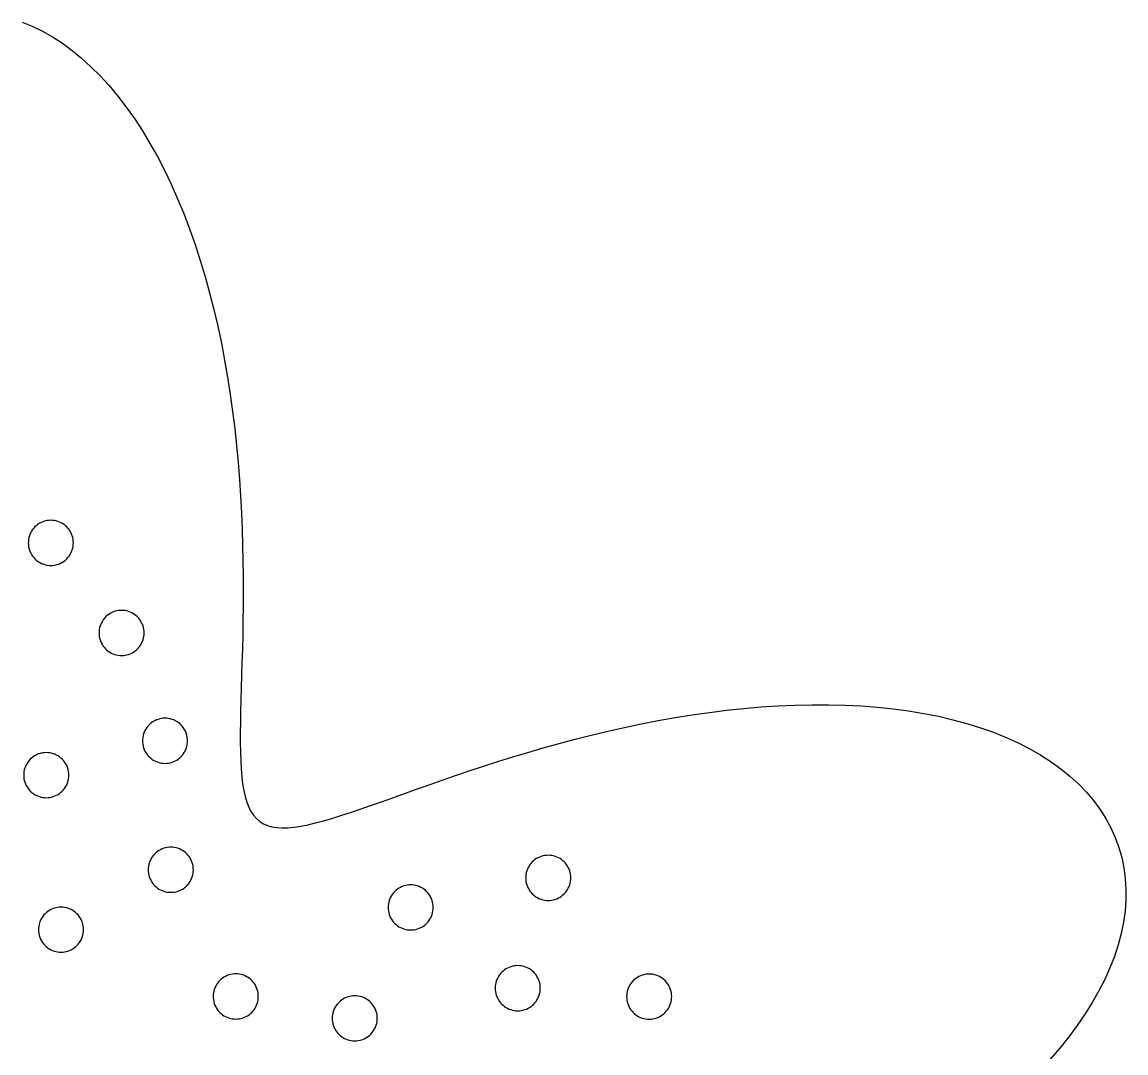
# Model space of a CAD drawing. Header units: millimetres. Extents: x 0 to 411, y 14 to 280.
# Drawn here: x 75 to 143.5, y 215.4 to 279.4 of the extents above; entities that cross this region are included whole.
import ezdxf

# ---------------------------------------------------------------- set-up
doc = ezdxf.new("R2010")
doc.units = ezdxf.units.MM
doc.layers.add('CUT', color=1, linetype='Continuous')

msp = doc.modelspace()

# ---------------------------------------------------------------- linework, layer by layer
at = {"layer": 'CUT'}
msp.add_lwpolyline([(75.019, 279.403), (75.656, 279.142), (76.287, 278.835), (76.909, 278.483), (77.523, 278.085), (78.126, 277.644), (78.719, 277.16), (79.3, 276.633), (79.868, 276.066), (80.422, 275.459), (80.962, 274.814), (81.486, 274.131), (81.995, 273.412), (82.487, 272.659), (82.961, 271.874), (83.418, 271.057), (83.857, 270.211), (84.276, 269.336), (84.677, 268.436), (85.058, 267.512), (85.419, 266.565), (85.761, 265.598), (86.082, 264.612), (86.384, 263.61), (86.665, 262.593), (86.927, 261.563), (87.168, 260.523), (87.391, 259.474), (87.594, 258.418), (87.778, 257.358), (87.944, 256.295), (88.092, 255.232), (88.223, 254.17), (88.337, 253.111), (88.435, 252.058), (88.518, 251.012), (88.586, 249.975), (88.641, 248.949), (88.683, 247.935), (88.714, 246.936), (88.734, 245.954), (88.745, 244.988), (88.747, 244.043), (88.742, 243.118), (88.731, 242.216), (88.715, 241.337), (88.695, 240.483), (88.673, 239.656), (88.65, 238.856), (88.628, 238.084), (88.607, 237.342), (88.589, 236.63), (88.575, 235.95), (88.567, 235.302), (88.566, 234.686), (88.574, 234.103), (88.591, 233.555), (88.619, 233.04), (88.659, 232.559), (88.713, 232.113), (88.782, 231.702), (88.867, 231.326), (88.969, 230.984), (89.089, 230.676), (89.229, 230.403), (89.39, 230.163), (89.572, 229.957), (89.777, 229.783), (90.005, 229.642), (90.257, 229.533), (90.535, 229.454), (90.838, 229.405), (91.168, 229.386), (91.525, 229.394), (91.909, 229.43), (92.322, 229.492), (92.762, 229.578), (93.232, 229.688), (93.73, 229.821), (94.257, 229.974), (94.814, 230.147), (95.399, 230.338), (96.013, 230.546), (96.656, 230.769), (97.327, 231.006), (98.026, 231.256), (98.753, 231.516), (99.507, 231.785), (100.287, 232.061), (101.093, 232.343), (101.924, 232.63), (102.779, 232.92), (103.657, 233.21), (104.557, 233.5), (105.478, 233.789), (106.419, 234.073), (107.378, 234.353), (108.355, 234.626), (109.348, 234.89), (110.355, 235.146), (111.376, 235.39), (112.408, 235.622), (113.45, 235.841), (114.5, 236.045), (115.557, 236.233), (116.619, 236.403), (117.685, 236.556), (118.751, 236.689), (119.818, 236.802), (120.882, 236.893), (121.942, 236.963), (122.996, 237.009), (124.043, 237.032), (125.08, 237.031), (126.105, 237.005), (127.117, 236.954), (128.114, 236.877), (129.094, 236.775), (130.055, 236.646), (130.995, 236.49), (131.913, 236.308), (132.807, 236.1), (133.675, 235.864), (134.516, 235.603), (135.327, 235.315), (136.108, 235.001), (136.857, 234.661), (137.572, 234.296), (138.252, 233.907), (138.895, 233.493), (139.502, 233.055), (140.069, 232.594), (140.597, 232.111), (141.084, 231.607), (141.529, 231.081), (141.931, 230.536), (142.29, 229.972), (142.605, 229.39), (142.875, 228.791), (143.1, 228.176), (143.279, 227.547), (143.413, 226.903), (143.5, 226.247), (143.541, 225.58), (143.536, 224.902), (143.485, 224.216), (143.388, 223.521), (143.245, 222.82), (143.056, 222.114), (142.823, 221.404), (142.546, 220.69), (142.225, 219.975), (141.861, 219.26), (141.455, 218.545), (141.007, 217.832), (140.52, 217.122), (139.994, 216.417), (139.43, 215.716), (138.829, 215.022)], dxfattribs=at)
for points in [[(78.1, 246.541), (78.138, 246.644), (78.168, 246.75), (78.189, 246.858), (78.202, 246.967), (78.206, 247.077), (78.202, 247.186), (78.189, 247.296), (78.168, 247.403), (78.138, 247.509), (78.1, 247.612), (78.054, 247.712), (78, 247.808), (77.939, 247.899), (77.871, 247.986), (77.796, 248.066), (77.715, 248.141), (77.629, 248.209), (77.538, 248.27), (77.442, 248.324), (77.342, 248.37), (77.239, 248.408), (77.133, 248.438), (77.025, 248.459), (76.916, 248.472), (76.806, 248.477), (76.696, 248.472), (76.587, 248.459), (76.479, 248.438), (76.374, 248.408), (76.271, 248.37), (76.171, 248.324), (76.075, 248.27), (75.983, 248.209), (75.897, 248.141), (75.816, 248.066), (75.742, 247.986), (75.674, 247.899), (75.613, 247.808), (75.559, 247.712), (75.513, 247.612), (75.475, 247.509), (75.445, 247.403), (75.424, 247.296), (75.411, 247.186), (75.406, 247.077), (75.411, 246.967), (75.424, 246.858), (75.445, 246.75), (75.475, 246.644), (75.513, 246.541), (75.559, 246.441), (75.613, 246.345), (75.674, 246.254), (75.742, 246.167), (75.816, 246.087), (75.897, 246.012), (75.983, 245.944), (76.075, 245.883), (76.171, 245.829), (76.271, 245.783), (76.374, 245.745), (76.479, 245.715), (76.587, 245.694), (76.696, 245.681), (76.806, 245.677), (76.916, 245.681), (77.025, 245.694), (77.133, 245.715), (77.239, 245.745), (77.342, 245.783), (77.442, 245.829), (77.538, 245.883), (77.629, 245.944), (77.715, 246.012), (77.796, 246.087), (77.871, 246.167), (77.939, 246.254), (78, 246.345), (78.054, 246.441), (78.1, 246.541)], [(82.491, 240.95), (82.529, 241.053), (82.559, 241.159), (82.581, 241.266), (82.594, 241.376), (82.598, 241.485), (82.594, 241.595), (82.581, 241.704), (82.559, 241.812), (82.529, 241.918), (82.491, 242.021), (82.445, 242.121), (82.392, 242.217), (82.331, 242.308), (82.263, 242.395), (82.188, 242.475), (82.107, 242.55), (82.021, 242.618), (81.93, 242.679), (81.834, 242.733), (81.734, 242.779), (81.631, 242.817), (81.525, 242.847), (81.417, 242.868), (81.308, 242.881), (81.198, 242.885), (81.088, 242.881), (80.979, 242.868), (80.871, 242.847), (80.765, 242.817), (80.662, 242.779), (80.562, 242.733), (80.467, 242.679), (80.375, 242.618), (80.289, 242.55), (80.208, 242.475), (80.133, 242.395), (80.065, 242.308), (80.004, 242.217), (79.951, 242.121), (79.905, 242.021), (79.867, 241.918), (79.837, 241.812), (79.815, 241.704), (79.802, 241.595), (79.798, 241.485), (79.802, 241.376), (79.815, 241.266), (79.837, 241.159), (79.867, 241.053), (79.905, 240.95), (79.951, 240.85), (80.004, 240.754), (80.065, 240.663), (80.133, 240.576), (80.208, 240.496), (80.289, 240.421), (80.375, 240.353), (80.467, 240.292), (80.562, 240.238), (80.662, 240.192), (80.765, 240.154), (80.871, 240.124), (80.979, 240.103), (81.088, 240.09), (81.198, 240.085), (81.308, 240.09), (81.417, 240.103), (81.525, 240.124), (81.631, 240.154), (81.734, 240.192), (81.834, 240.238), (81.93, 240.292), (82.021, 240.353), (82.107, 240.421), (82.188, 240.496), (82.263, 240.576), (82.331, 240.663), (82.392, 240.754), (82.445, 240.85), (82.491, 240.95)], [(85.191, 234.253), (85.229, 234.356), (85.258, 234.461), (85.28, 234.569), (85.293, 234.678), (85.297, 234.788), (85.293, 234.898), (85.28, 235.007), (85.258, 235.115), (85.229, 235.221), (85.191, 235.324), (85.145, 235.424), (85.091, 235.52), (85.03, 235.611), (84.962, 235.698), (84.887, 235.778), (84.806, 235.853), (84.72, 235.921), (84.629, 235.982), (84.533, 236.036), (84.433, 236.082), (84.33, 236.12), (84.224, 236.15), (84.116, 236.171), (84.007, 236.184), (83.897, 236.188), (83.787, 236.184), (83.678, 236.171), (83.57, 236.15), (83.464, 236.12), (83.361, 236.082), (83.262, 236.036), (83.166, 235.982), (83.074, 235.921), (82.988, 235.853), (82.907, 235.778), (82.833, 235.698), (82.764, 235.611), (82.703, 235.52), (82.65, 235.424), (82.604, 235.324), (82.566, 235.221), (82.536, 235.115), (82.514, 235.007), (82.501, 234.898), (82.497, 234.788), (82.501, 234.678), (82.514, 234.569), (82.536, 234.461), (82.566, 234.356), (82.604, 234.253), (82.65, 234.153), (82.703, 234.057), (82.764, 233.965), (82.833, 233.879), (82.907, 233.798), (82.988, 233.724), (83.074, 233.656), (83.166, 233.595), (83.262, 233.541), (83.361, 233.495), (83.464, 233.457), (83.57, 233.427), (83.678, 233.406), (83.787, 233.393), (83.897, 233.388), (84.007, 233.393), (84.116, 233.406), (84.224, 233.427), (84.33, 233.457), (84.433, 233.495), (84.533, 233.541), (84.629, 233.595), (84.72, 233.656), (84.806, 233.724), (84.887, 233.798), (84.962, 233.879), (85.03, 233.965), (85.091, 234.057), (85.145, 234.153), (85.191, 234.253)], [(77.817, 232.121), (77.855, 232.224), (77.885, 232.329), (77.906, 232.437), (77.919, 232.546), (77.924, 232.656), (77.919, 232.766), (77.906, 232.875), (77.885, 232.983), (77.855, 233.089), (77.817, 233.192), (77.771, 233.292), (77.717, 233.388), (77.656, 233.479), (77.588, 233.566), (77.514, 233.646), (77.433, 233.721), (77.347, 233.789), (77.255, 233.85), (77.159, 233.904), (77.059, 233.95), (76.956, 233.988), (76.85, 234.018), (76.743, 234.039), (76.634, 234.052), (76.524, 234.056), (76.414, 234.052), (76.305, 234.039), (76.197, 234.018), (76.091, 233.988), (75.988, 233.95), (75.888, 233.904), (75.792, 233.85), (75.701, 233.789), (75.614, 233.721), (75.534, 233.646), (75.459, 233.566), (75.391, 233.479), (75.33, 233.388), (75.276, 233.292), (75.23, 233.192), (75.192, 233.089), (75.162, 232.983), (75.141, 232.875), (75.128, 232.766), (75.124, 232.656), (75.128, 232.546), (75.141, 232.437), (75.162, 232.329), (75.192, 232.224), (75.23, 232.121), (75.276, 232.021), (75.33, 231.925), (75.391, 231.833), (75.459, 231.747), (75.534, 231.666), (75.614, 231.592), (75.701, 231.524), (75.792, 231.463), (75.888, 231.409), (75.988, 231.363), (76.091, 231.325), (76.197, 231.295), (76.305, 231.274), (76.414, 231.261), (76.524, 231.256), (76.634, 231.261), (76.743, 231.274), (76.85, 231.295), (76.956, 231.325), (77.059, 231.363), (77.159, 231.409), (77.255, 231.463), (77.347, 231.524), (77.433, 231.592), (77.514, 231.666), (77.588, 231.747), (77.656, 231.833), (77.717, 231.925), (77.771, 232.021), (77.817, 232.121)], [(85.546, 226.247), (85.584, 226.351), (85.614, 226.456), (85.636, 226.564), (85.649, 226.673), (85.653, 226.783), (85.649, 226.893), (85.636, 227.002), (85.614, 227.11), (85.584, 227.216), (85.546, 227.319), (85.5, 227.419), (85.447, 227.515), (85.386, 227.606), (85.317, 227.692), (85.243, 227.773), (85.162, 227.848), (85.076, 227.916), (84.984, 227.977), (84.888, 228.031), (84.789, 228.077), (84.686, 228.115), (84.58, 228.144), (84.472, 228.166), (84.363, 228.179), (84.253, 228.183), (84.143, 228.179), (84.034, 228.166), (83.926, 228.144), (83.82, 228.115), (83.717, 228.077), (83.617, 228.031), (83.521, 227.977), (83.43, 227.916), (83.344, 227.848), (83.263, 227.773), (83.188, 227.692), (83.12, 227.606), (83.059, 227.515), (83.005, 227.419), (82.959, 227.319), (82.921, 227.216), (82.892, 227.11), (82.87, 227.002), (82.857, 226.893), (82.853, 226.783), (82.857, 226.673), (82.87, 226.564), (82.892, 226.456), (82.921, 226.351), (82.959, 226.247), (83.005, 226.148), (83.059, 226.052), (83.12, 225.96), (83.188, 225.874), (83.263, 225.793), (83.344, 225.719), (83.43, 225.651), (83.521, 225.589), (83.617, 225.536), (83.717, 225.49), (83.82, 225.452), (83.926, 225.422), (84.034, 225.4), (84.143, 225.387), (84.253, 225.383), (84.363, 225.387), (84.472, 225.4), (84.58, 225.422), (84.686, 225.452), (84.789, 225.49), (84.888, 225.536), (84.984, 225.589), (85.076, 225.651), (85.162, 225.719), (85.243, 225.793), (85.317, 225.874), (85.386, 225.96), (85.447, 226.052), (85.5, 226.148), (85.546, 226.247)], [(108.93, 225.647), (108.976, 225.746), (109.014, 225.85), (109.044, 225.955), (109.065, 226.063), (109.078, 226.172), (109.082, 226.282), (109.078, 226.392), (109.065, 226.501), (109.044, 226.609), (109.014, 226.715), (108.976, 226.818), (108.93, 226.918), (108.876, 227.014), (108.815, 227.105), (108.747, 227.191), (108.672, 227.272), (108.591, 227.347), (108.505, 227.415), (108.414, 227.476), (108.318, 227.53), (108.218, 227.576), (108.115, 227.614), (108.009, 227.644), (107.901, 227.665), (107.792, 227.678), (107.682, 227.682), (107.572, 227.678), (107.463, 227.665), (107.355, 227.644), (107.25, 227.614), (107.146, 227.576), (107.047, 227.53), (106.951, 227.476), (106.859, 227.415), (106.773, 227.347), (106.692, 227.272), (106.618, 227.191), (106.55, 227.105), (106.489, 227.014), (106.435, 226.918), (106.389, 226.818), (106.351, 226.715), (106.321, 226.609), (106.299, 226.501), (106.287, 226.392), (106.282, 226.282), (106.287, 226.172), (106.299, 226.063), (106.321, 225.955), (106.351, 225.85), (106.389, 225.746), (106.435, 225.647), (106.489, 225.551), (106.55, 225.459), (106.618, 225.373), (106.692, 225.292), (106.773, 225.218), (106.859, 225.15), (106.951, 225.088), (107.047, 225.035), (107.146, 224.989), (107.25, 224.951), (107.355, 224.921), (107.463, 224.899), (107.572, 224.886), (107.682, 224.882), (107.792, 224.886), (107.901, 224.899), (108.009, 224.921), (108.115, 224.951), (108.218, 224.989), (108.318, 225.035), (108.414, 225.088), (108.505, 225.15), (108.591, 225.218), (108.672, 225.292), (108.747, 225.373), (108.815, 225.459), (108.876, 225.551), (108.93, 225.647)], [(100.392, 223.809), (100.438, 223.909), (100.476, 224.012), (100.506, 224.118), (100.527, 224.226), (100.54, 224.335), (100.544, 224.445), (100.54, 224.555), (100.527, 224.664), (100.506, 224.772), (100.476, 224.878), (100.438, 224.981), (100.392, 225.081), (100.338, 225.176), (100.277, 225.268), (100.209, 225.354), (100.134, 225.435), (100.054, 225.51), (99.967, 225.578), (99.876, 225.639), (99.78, 225.692), (99.68, 225.738), (99.577, 225.776), (99.471, 225.806), (99.363, 225.828), (99.254, 225.841), (99.144, 225.845), (99.035, 225.841), (98.925, 225.828), (98.818, 225.806), (98.712, 225.776), (98.609, 225.738), (98.509, 225.692), (98.413, 225.639), (98.321, 225.578), (98.235, 225.51), (98.154, 225.435), (98.08, 225.354), (98.012, 225.268), (97.951, 225.176), (97.897, 225.081), (97.851, 224.981), (97.813, 224.878), (97.783, 224.772), (97.762, 224.664), (97.749, 224.555), (97.744, 224.445), (97.749, 224.335), (97.762, 224.226), (97.783, 224.118), (97.813, 224.012), (97.851, 223.909), (97.897, 223.809), (97.951, 223.713), (98.012, 223.622), (98.08, 223.536), (98.154, 223.455), (98.235, 223.38), (98.321, 223.312), (98.413, 223.251), (98.509, 223.198), (98.609, 223.152), (98.712, 223.114), (98.818, 223.084), (98.925, 223.062), (99.035, 223.049), (99.144, 223.045), (99.254, 223.049), (99.363, 223.062), (99.471, 223.084), (99.577, 223.114), (99.68, 223.152), (99.78, 223.198), (99.876, 223.251), (99.967, 223.312), (100.054, 223.38), (100.134, 223.455), (100.209, 223.536), (100.277, 223.622), (100.338, 223.713), (100.392, 223.809)], [(78.685, 222.431), (78.731, 222.531), (78.769, 222.634), (78.799, 222.74), (78.82, 222.848), (78.833, 222.957), (78.838, 223.067), (78.833, 223.177), (78.82, 223.286), (78.799, 223.394), (78.769, 223.5), (78.731, 223.603), (78.685, 223.703), (78.631, 223.798), (78.57, 223.89), (78.502, 223.976), (78.428, 224.057), (78.347, 224.132), (78.26, 224.2), (78.169, 224.261), (78.073, 224.314), (77.973, 224.36), (77.87, 224.398), (77.764, 224.428), (77.657, 224.45), (77.547, 224.463), (77.438, 224.467), (77.328, 224.463), (77.219, 224.45), (77.111, 224.428), (77.005, 224.398), (76.902, 224.36), (76.802, 224.314), (76.706, 224.261), (76.615, 224.2), (76.528, 224.132), (76.448, 224.057), (76.373, 223.976), (76.305, 223.89), (76.244, 223.798), (76.19, 223.703), (76.144, 223.603), (76.106, 223.5), (76.076, 223.394), (76.055, 223.286), (76.042, 223.177), (76.038, 223.067), (76.042, 222.957), (76.055, 222.848), (76.076, 222.74), (76.106, 222.634), (76.144, 222.531), (76.19, 222.431), (76.244, 222.335), (76.305, 222.244), (76.373, 222.158), (76.448, 222.077), (76.528, 222.002), (76.615, 221.934), (76.706, 221.873), (76.802, 221.82), (76.902, 221.774), (77.005, 221.735), (77.111, 221.706), (77.219, 221.684), (77.328, 221.671), (77.438, 221.667), (77.547, 221.671), (77.657, 221.684), (77.764, 221.706), (77.87, 221.735), (77.973, 221.774), (78.073, 221.82), (78.169, 221.873), (78.26, 221.934), (78.347, 222.002), (78.428, 222.077), (78.502, 222.158), (78.57, 222.244), (78.631, 222.335), (78.685, 222.431)], [(107.084, 218.897), (107.122, 219.001), (107.152, 219.106), (107.174, 219.214), (107.187, 219.323), (107.191, 219.433), (107.187, 219.543), (107.174, 219.652), (107.152, 219.76), (107.122, 219.866), (107.084, 219.969), (107.038, 220.069), (106.985, 220.165), (106.924, 220.256), (106.856, 220.342), (106.781, 220.423), (106.7, 220.498), (106.614, 220.566), (106.522, 220.627), (106.427, 220.681), (106.327, 220.727), (106.224, 220.765), (106.118, 220.794), (106.01, 220.816), (105.901, 220.829), (105.791, 220.833), (105.681, 220.829), (105.572, 220.816), (105.464, 220.794), (105.358, 220.765), (105.255, 220.727), (105.155, 220.681), (105.059, 220.627), (104.968, 220.566), (104.882, 220.498), (104.801, 220.423), (104.726, 220.342), (104.658, 220.256), (104.597, 220.165), (104.544, 220.069), (104.498, 219.969), (104.459, 219.866), (104.43, 219.76), (104.408, 219.652), (104.395, 219.543), (104.391, 219.433), (104.395, 219.323), (104.408, 219.214), (104.43, 219.106), (104.459, 219.001), (104.498, 218.897), (104.544, 218.798), (104.597, 218.702), (104.658, 218.61), (104.726, 218.524), (104.801, 218.443), (104.882, 218.369), (104.968, 218.301), (105.059, 218.239), (105.155, 218.186), (105.255, 218.14), (105.358, 218.102), (105.464, 218.072), (105.572, 218.05), (105.681, 218.037), (105.791, 218.033), (105.901, 218.037), (106.01, 218.05), (106.118, 218.072), (106.224, 218.102), (106.327, 218.14), (106.427, 218.186), (106.522, 218.239), (106.614, 218.301), (106.7, 218.369), (106.781, 218.443), (106.856, 218.524), (106.924, 218.61), (106.985, 218.702), (107.038, 218.798), (107.084, 218.897)], [(89.581, 218.384), (89.619, 218.487), (89.648, 218.593), (89.67, 218.701), (89.683, 218.81), (89.687, 218.92), (89.683, 219.03), (89.67, 219.139), (89.648, 219.247), (89.619, 219.353), (89.581, 219.456), (89.534, 219.556), (89.481, 219.652), (89.42, 219.743), (89.352, 219.829), (89.277, 219.91), (89.196, 219.985), (89.11, 220.053), (89.019, 220.114), (88.923, 220.167), (88.823, 220.213), (88.72, 220.252), (88.614, 220.281), (88.506, 220.303), (88.397, 220.316), (88.287, 220.32), (88.177, 220.316), (88.068, 220.303), (87.96, 220.281), (87.854, 220.252), (87.751, 220.213), (87.652, 220.167), (87.556, 220.114), (87.464, 220.053), (87.378, 219.985), (87.297, 219.91), (87.223, 219.829), (87.154, 219.743), (87.093, 219.652), (87.04, 219.556), (86.994, 219.456), (86.956, 219.353), (86.926, 219.247), (86.904, 219.139), (86.891, 219.03), (86.887, 218.92), (86.891, 218.81), (86.904, 218.701), (86.926, 218.593), (86.956, 218.487), (86.994, 218.384), (87.04, 218.284), (87.093, 218.189), (87.154, 218.097), (87.223, 218.011), (87.297, 217.93), (87.378, 217.855), (87.464, 217.787), (87.556, 217.726), (87.652, 217.673), (87.751, 217.627), (87.854, 217.589), (87.96, 217.559), (88.068, 217.537), (88.177, 217.524), (88.287, 217.52), (88.397, 217.524), (88.506, 217.537), (88.614, 217.559), (88.72, 217.589), (88.823, 217.627), (88.923, 217.673), (89.019, 217.726), (89.11, 217.787), (89.196, 217.855), (89.277, 217.93), (89.352, 218.011), (89.42, 218.097), (89.481, 218.189), (89.534, 218.284), (89.581, 218.384)], [(115.24, 218.374), (115.278, 218.477), (115.308, 218.583), (115.329, 218.691), (115.342, 218.8), (115.347, 218.91), (115.342, 219.02), (115.329, 219.129), (115.308, 219.237), (115.278, 219.343), (115.24, 219.446), (115.194, 219.546), (115.14, 219.642), (115.079, 219.733), (115.011, 219.819), (114.937, 219.9), (114.856, 219.975), (114.769, 220.043), (114.678, 220.104), (114.582, 220.157), (114.482, 220.203), (114.379, 220.242), (114.273, 220.271), (114.166, 220.293), (114.056, 220.306), (113.947, 220.31), (113.837, 220.306), (113.728, 220.293), (113.62, 220.271), (113.514, 220.242), (113.411, 220.203), (113.311, 220.157), (113.215, 220.104), (113.124, 220.043), (113.037, 219.975), (112.957, 219.9), (112.882, 219.819), (112.814, 219.733), (112.753, 219.642), (112.699, 219.546), (112.653, 219.446), (112.615, 219.343), (112.585, 219.237), (112.564, 219.129), (112.551, 219.02), (112.547, 218.91), (112.551, 218.8), (112.564, 218.691), (112.585, 218.583), (112.615, 218.477), (112.653, 218.374), (112.699, 218.274), (112.753, 218.179), (112.814, 218.087), (112.882, 218.001), (112.957, 217.92), (113.037, 217.845), (113.124, 217.777), (113.215, 217.716), (113.311, 217.663), (113.411, 217.617), (113.514, 217.579), (113.62, 217.549), (113.728, 217.527), (113.837, 217.514), (113.947, 217.51), (114.056, 217.514), (114.166, 217.527), (114.273, 217.549), (114.379, 217.579), (114.482, 217.617), (114.582, 217.663), (114.678, 217.716), (114.769, 217.777), (114.856, 217.845), (114.937, 217.92), (115.011, 218.001), (115.079, 218.087), (115.14, 218.179), (115.194, 218.274), (115.24, 218.374)], [(96.966, 217.026), (97.004, 217.13), (97.034, 217.235), (97.055, 217.343), (97.068, 217.452), (97.073, 217.562), (97.068, 217.672), (97.055, 217.781), (97.034, 217.889), (97.004, 217.995), (96.966, 218.098), (96.92, 218.198), (96.866, 218.294), (96.805, 218.385), (96.737, 218.471), (96.663, 218.552), (96.582, 218.627), (96.496, 218.695), (96.404, 218.756), (96.308, 218.81), (96.208, 218.856), (96.105, 218.894), (96, 218.924), (95.892, 218.945), (95.783, 218.958), (95.673, 218.962), (95.563, 218.958), (95.454, 218.945), (95.346, 218.924), (95.24, 218.894), (95.137, 218.856), (95.037, 218.81), (94.941, 218.756), (94.85, 218.695), (94.763, 218.627), (94.683, 218.552), (94.608, 218.471), (94.54, 218.385), (94.479, 218.294), (94.425, 218.198), (94.379, 218.098), (94.341, 217.995), (94.311, 217.889), (94.29, 217.781), (94.277, 217.672), (94.273, 217.562), (94.277, 217.452), (94.29, 217.343), (94.311, 217.235), (94.341, 217.13), (94.379, 217.026), (94.425, 216.927), (94.479, 216.831), (94.54, 216.739), (94.608, 216.653), (94.683, 216.572), (94.763, 216.498), (94.85, 216.43), (94.941, 216.369), (95.037, 216.315), (95.137, 216.269), (95.24, 216.231), (95.346, 216.201), (95.454, 216.179), (95.563, 216.167), (95.673, 216.162), (95.783, 216.167), (95.892, 216.179), (96, 216.201), (96.105, 216.231), (96.208, 216.269), (96.308, 216.315), (96.404, 216.369), (96.496, 216.43), (96.582, 216.498), (96.663, 216.572), (96.737, 216.653), (96.805, 216.739), (96.866, 216.831), (96.92, 216.927), (96.966, 217.026)]]:
    msp.add_lwpolyline(points, close=True, dxfattribs=at)

doc.saveas('drawing.dxf')
